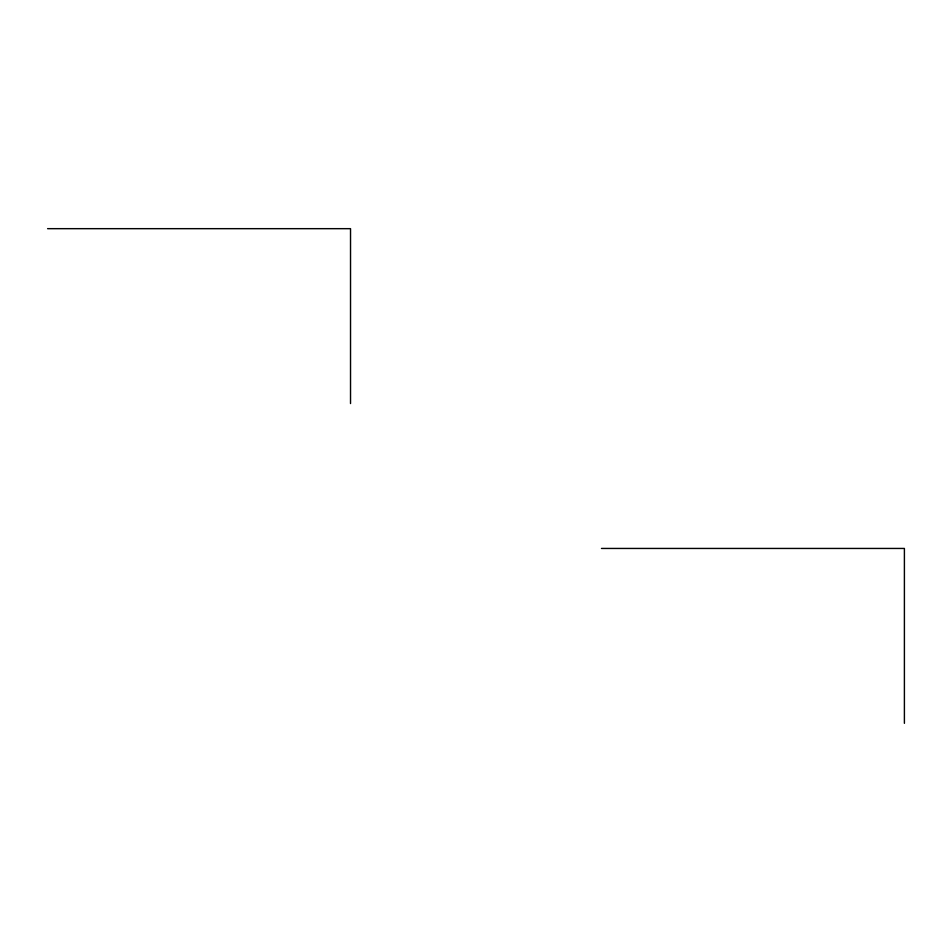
<?xml version="1.0" encoding="UTF-8"?>
<svg xmlns="http://www.w3.org/2000/svg" width="952" height="952" viewBox="0 0 952 952"><rect width="100%" height="100%" fill="white"/><g stroke="black" fill="none" stroke-linecap="round" stroke-linejoin="round"><path stroke-width="1.43" d="M47.6 228.67L350.526 228.67L350.526 403.553M601.474 548.447L904.4 548.447L904.4 723.33"/></g></svg>
